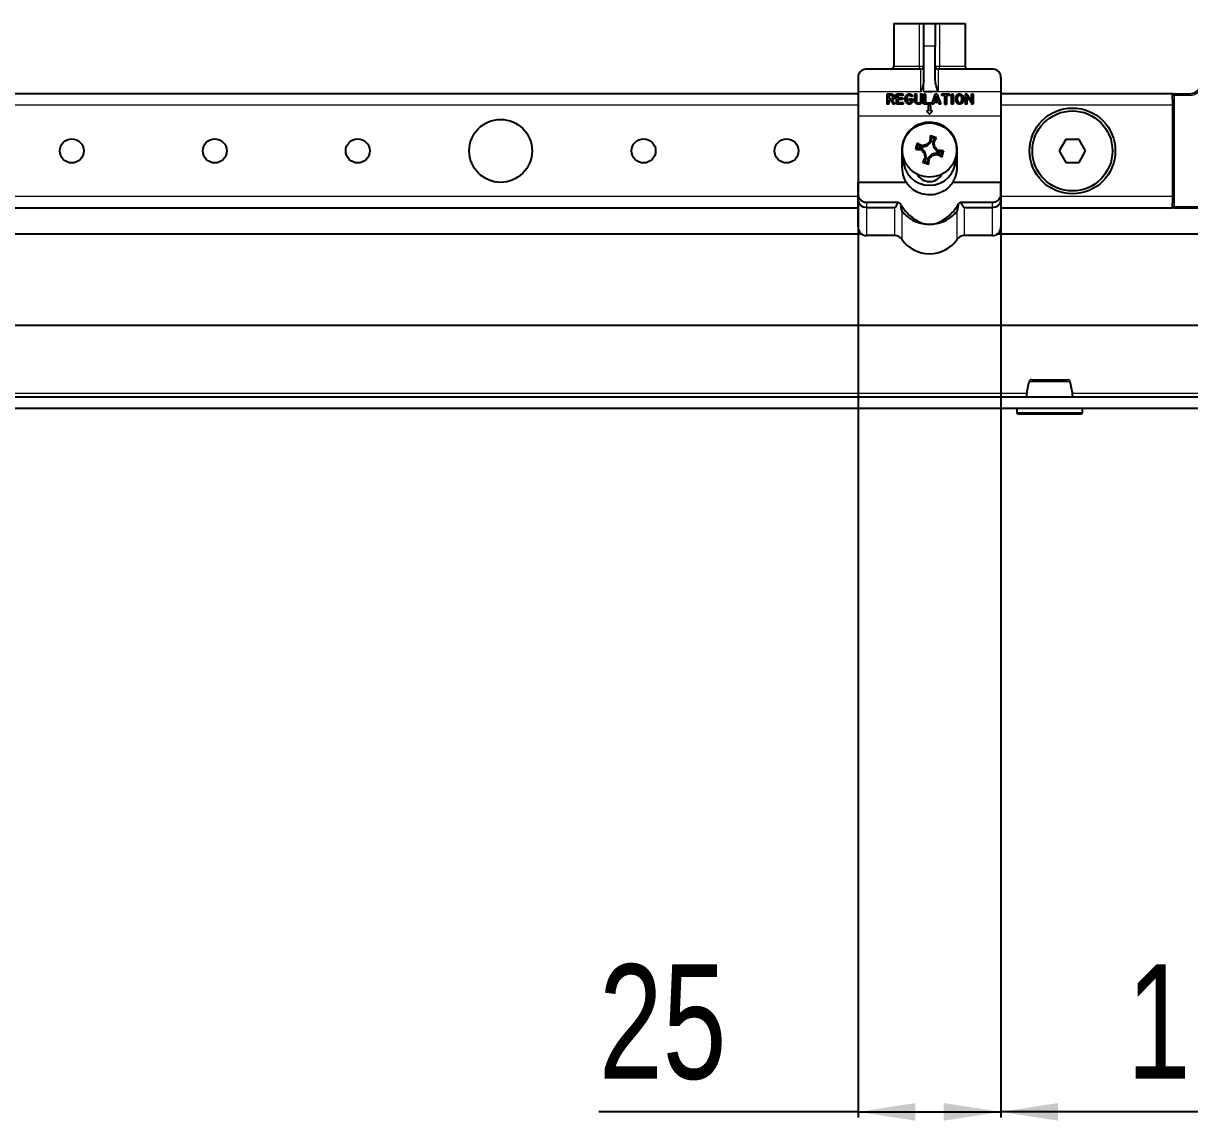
# Model space of a CAD drawing. Header units: millimetres. Extents: x -983 to 2905, y -1229 to 1219.
# Drawn here: x -440.6 to -236.7, y -925.2 to -733.3 of the extents above; entities that cross this region are included whole.
import ezdxf

# ---------------------------------------------------------------- set-up
doc = ezdxf.new("R2010")
doc.units = ezdxf.units.MM
doc.layers.add('FORMAT', color=7, linetype='Continuous')
doc.styles.add('SLDTEXTSTYLE0', font='TXT', dxfattribs={"width": 0.75})
doc.dimstyles.new('SLDDIMSTYLE0', dxfattribs={"dimtxt": 20, "dimasz": 10, "dimexe": 0, "dimexo": 0.0625, "dimgap": 5, "dimtad": 2, "dimdec": 1, "dimrnd": 1e-09, "dimzin": 12, "dimdsep": 46, "dimtxsty": 'SLDTEXTSTYLE0', "dimsah": 1, "dimcen": 0.09, "dimadec": 0, "dimazin": 3, "dimtfac": 1, "dimtofl": 0, "dimtmove": 0, "dimatfit": 3, "dimfxl": 0, "dimfrac": 2, "dimtolj": 1, "dimtzin": 12, "dimarcsym": 0})

# ---------------------------------------------------------------- blocks, each defined once
blk = doc.blocks.new('_D_8')
at = {"layer": 'FORMAT'}
for p, q in [((-269.66, -761.08), (-269.66, -924.62)), ((-159.16, -800.63), (-159.16, -924.62)), ((-159.16, -923.62), (-269.66, -923.62))]:
    blk.add_line(p, q, dxfattribs=at)
for points in [[(-269.66, -923.62), (-259.66, -925.16), (-259.66, -922.08)], [(-159.16, -923.62), (-169.16, -922.08), (-169.16, -925.16)]]:
    blk.add_solid(points, dxfattribs=at)
at = {"layer": 'FORMAT', "insert": (-247.66, -897.84), "char_height": 20, "attachment_point": 1, "style": 'SLDTEXTSTYLE0'}
blk.add_mtext('110,5', dxfattribs=at)
blk = doc.blocks.new('_D_9')
at = {"layer": 'FORMAT'}
for p, q in [((-294.66, -761.08), (-294.66, -924.62)), ((-269.66, -761.08), (-269.66, -924.62)), ((-294.66, -923.62), (-339.98, -923.62)), ((-294.66, -923.62), (-269.66, -923.62))]:
    blk.add_line(p, q, dxfattribs=at)
for points in [[(-294.66, -923.62), (-284.66, -925.16), (-284.66, -922.08)], [(-269.66, -923.62), (-279.66, -922.08), (-279.66, -925.16)]]:
    blk.add_solid(points, dxfattribs=at)
at = {"layer": 'FORMAT', "insert": (-339.98, -897.84), "char_height": 20, "attachment_point": 1, "style": 'SLDTEXTSTYLE0'}
blk.add_mtext('25', dxfattribs=at)

msp = doc.modelspace()

# ---------------------------------------------------------------- linework, layer by layer
at = {"color": 7, "linetype": 'Continuous', "lineweight": 25}
for p, q in [((-288.41, -733.32), (-288.41, -740.82)), ((-288.41, -733.32), (-283.88, -733.32)), ((-283.88, -733.32), (-283.16, -733.32)), ((-283.16, -733.32), (-281.16, -733.32)), ((-283.16, -737.32), (-283.16, -733.32)), ((-281.16, -733.32), (-281.16, -737.32)), ((-281.16, -733.32), (-280.44, -733.32)), ((-280.44, -733.32), (-275.91, -733.32)), ((-275.91, -733.32), (-275.91, -740.82)), ((-283.16, -743.26), (-283.16, -737.32)), ((-281.16, -743.26), (-281.16, -737.32)), ((-283.66, -741.32), (-293.16, -741.32)), ((-271.16, -741.32), (-280.66, -741.32)), ((-294.66, -742.82), (-294.66, -745.32)), ((-269.66, -742.82), (-269.66, -745.32)), ((-294.66, -745.62), (-674.66, -745.62)), ((-294.66, -745.32), (-294.66, -749.57)), ((-289.57, -745.67), (-288.81, -745.67)), ((-289.57, -747.33), (-289.57, -745.67)), ((-288.81, -745.93), (-289.3, -745.93)), ((-289.3, -745.93), (-289.3, -746.44)), ((-289.3, -746.44), (-288.72, -746.44)), ((-287.96, -745.67), (-286.9, -745.67)), ((-287.96, -747.44), (-287.96, -745.67)), ((-286.9, -745.93), (-287.7, -745.93)), ((-287.7, -745.93), (-287.7, -746.34)), ((-287.7, -746.34), (-286.95, -746.34)), ((-285.63, -746.51), (-285.13, -746.51)), ((-285.13, -746.51), (-285.13, -746.81)), ((-284.7, -746.86), (-284.7, -745.78)), ((-284.44, -745.78), (-284.44, -746.86)), ((-283.7, -746.84), (-283.7, -745.78)), ((-283.43, -745.78), (-283.43, -746.84)), ((-283.14, -747.47), (-283.14, -745.81)), ((-282.88, -745.81), (-282.88, -747.2)), ((-281.72, -747.29), (-281.15, -745.76)), ((-280.99, -746), (-281.29, -746.87)), ((-280.66, -746.87), (-280.99, -746)), ((-280.82, -745.78), (-280.23, -747.29)), ((-279.89, -745.67), (-278.77, -745.67)), ((-279.48, -745.93), (-279.89, -745.93)), ((-279.48, -747.4), (-279.48, -745.93)), ((-279.16, -745.93), (-279.16, -747.4)), ((-278.77, -745.93), (-279.16, -745.93)), ((-278.3, -747.33), (-278.3, -745.8)), ((-278.04, -745.8), (-278.04, -747.33)), ((-275.88, -747.33), (-275.88, -745.77)), ((-274.78, -747.36), (-275.62, -746.09)), ((-275.62, -746.09), (-275.62, -747.33)), ((-275.61, -745.73), (-274.8, -746.96)), ((-274.8, -746.96), (-274.8, -745.78)), ((-274.54, -745.78), (-274.54, -747.34)), ((-269.66, -745.32), (-269.66, -749.57)), ((-239.66, -745.62), (-269.66, -745.62)), ((-239.66, -745.62), (-239.66, -745.92)), ((-239.66, -746.56), (-239.66, -745.92)), ((-239.66, -746.56), (-239.66, -747.62)), ((-239.36, -745.62), (-236.66, -745.62)), ((-289.02, -746.7), (-289.3, -746.7)), ((-289.3, -746.7), (-289.3, -747.33)), ((-288.52, -747.41), (-289.02, -746.7)), ((-288.71, -746.7), (-288.31, -747.27)), ((-286.9, -747.44), (-287.96, -747.44)), ((-286.95, -746.61), (-287.7, -746.61)), ((-287.7, -746.61), (-287.7, -747.18)), ((-287.7, -747.18), (-286.9, -747.18)), ((-285.43, -746.77), (-285.63, -746.77)), ((-282.08, -747.47), (-283.14, -747.47)), ((-282.88, -747.2), (-282.08, -747.2)), ((-282.41, -747.67), (-282.41, -748.67)), ((-281.91, -747.67), (-282.41, -747.67)), ((-281.91, -748.67), (-281.91, -747.67)), ((-281.38, -747.13), (-281.47, -747.38)), ((-280.57, -747.13), (-281.38, -747.13)), ((-281.29, -746.87), (-280.66, -746.87)), ((-280.48, -747.37), (-280.57, -747.13)), ((-239.66, -747.62), (-239.66, -763.62)), ((-294.66, -749.57), (-294.66, -761.07)), ((-282.41, -748.67), (-282.66, -748.67)), ((-282.66, -748.67), (-282.16, -749.17)), ((-282.16, -749.17), (-281.66, -748.67)), ((-281.66, -748.67), (-281.91, -748.67)), ((-269.66, -749.57), (-269.66, -761.07)), ((-284.36, -755.14), (-284.19, -754.56)), ((-284.19, -754.56), (-284.31, -754.26)), ((-284.19, -754.56), (-283.5, -754.96)), ((-283.5, -754.96), (-283.47, -754.72)), ((-283.5, -754.96), (-282.56, -754.73)), ((-282.56, -754.73), (-282.68, -754.52)), ((-282.56, -754.73), (-281.86, -754.06)), ((-281.86, -754.06), (-282.08, -753.96)), ((-281.83, -753.26), (-282.02, -753)), ((-281.86, -754.06), (-281.83, -753.26)), ((-281.83, -753.26), (-281.25, -753.43)), ((-281.25, -753.43), (-281.65, -754.12)), ((-281.65, -754.12), (-281.42, -755.06)), ((-281.65, -754.12), (-281.41, -754.16)), ((-281.25, -753.43), (-280.95, -753.31)), ((-258.31, -753.62), (-259.47, -755.62)), ((-256, -753.62), (-258.31, -753.62)), ((-254.85, -755.62), (-256, -753.62)), ((-287.01, -755.47), (-287.01, -758.47)), ((-284.36, -755.14), (-284.63, -755.33)), ((-283.57, -755.17), (-284.36, -755.14)), ((-283.57, -755.17), (-283.67, -755.39)), ((-282.9, -755.87), (-283.57, -755.17)), ((-282.9, -755.87), (-283.11, -755.99)), ((-282.66, -756.81), (-282.9, -755.87)), ((-281.75, -756.2), (-282.45, -756.88)), ((-280.81, -755.97), (-281.75, -756.2)), ((-281.75, -756.2), (-281.64, -756.42)), ((-281.42, -755.06), (-281.21, -754.95)), ((-281.42, -755.06), (-280.75, -755.76)), ((-280.81, -755.97), (-280.85, -756.22)), ((-280.12, -756.38), (-280.81, -755.97)), ((-280.75, -755.76), (-280.65, -755.54)), ((-280.75, -755.76), (-279.95, -755.8)), ((-279.95, -755.8), (-280.12, -756.38)), ((-280.12, -756.38), (-280, -756.68)), ((-279.95, -755.8), (-279.69, -755.61)), ((-277.31, -758.47), (-277.31, -755.47)), ((-259.47, -755.62), (-258.31, -757.62)), ((-256, -757.62), (-254.85, -755.62)), ((-286.81, -756.97), (-287.01, -756.97)), ((-283.07, -757.5), (-283.37, -757.62)), ((-283.07, -757.5), (-282.66, -756.81)), ((-282.49, -757.67), (-283.07, -757.5)), ((-282.66, -756.81), (-282.91, -756.78)), ((-282.45, -756.88), (-282.49, -757.67)), ((-282.49, -757.67), (-282.3, -757.94)), ((-282.45, -756.88), (-282.23, -756.98)), ((-277.31, -756.97), (-277.51, -756.97)), ((-258.31, -757.62), (-256, -757.62)), ((-294.66, -763.21), (-294.66, -761.07)), ((-294.66, -761.07), (-286.25, -761.07)), ((-278.07, -761.07), (-269.66, -761.07)), ((-269.66, -763.21), (-269.66, -761.07)), ((-294.66, -764.12), (-294.66, -763.21)), ((-294.66, -768.92), (-294.66, -764.12)), ((-293.16, -764.61), (-287.64, -764.61)), ((-276.68, -764.61), (-271.16, -764.61)), ((-269.66, -763.21), (-269.66, -764.12)), ((-269.66, -764.12), (-269.66, -768.92)), ((-239.66, -763.62), (-239.66, -764.67)), ((-239.66, -765.32), (-239.66, -764.67)), ((-294.66, -765.62), (-674.66, -765.62)), ((-293.16, -765.5), (-288.25, -765.5)), ((-276.07, -765.5), (-271.16, -765.5)), ((-239.66, -765.62), (-269.66, -765.62)), ((-239.66, -765.32), (-239.66, -765.62)), ((-214.96, -765.62), (-239.36, -765.62)), ((-700.16, -770.12), (-294.06, -770.12)), ((-288.25, -770.42), (-293.16, -770.42)), ((-271.16, -770.42), (-276.07, -770.42)), ((-270.26, -770.12), (-175.28, -770.12)), ((-167.16, -786.12), (-700.16, -786.12)), ((-751.86, -798.62), (-161.46, -798.62)), ((-751.86, -800.62), (-161.46, -800.62)), ((-266.91, -800.62), (-266.91, -801.37)), ((-255.66, -801.62), (-266.66, -801.62)), ((-255.41, -801.37), (-255.41, -800.62))]:
    msp.add_line(p, q, dxfattribs=at)
at = {"color": 8, "linetype": 'Continuous', "lineweight": 18}
for p, q in [((-283.88, -740.82), (-283.88, -733.32)), ((-280.44, -733.32), (-280.44, -740.82)), ((-281.16, -737.32), (-283.16, -737.32)), ((-288.41, -740.82), (-283.88, -740.82)), ((-283.88, -740.82), (-283.16, -740.82)), ((-283.66, -745.32), (-283.66, -741.32)), ((-281.16, -740.82), (-280.44, -740.82)), ((-280.66, -741.32), (-280.66, -745.25)), ((-280.44, -740.82), (-275.91, -740.82)), ((-283.16, -745.32), (-283.16, -743.26)), ((-283.66, -745.32), (-294.66, -745.32)), ((-269.66, -745.32), (-283.16, -745.32)), ((-239.66, -745.92), (-239.36, -745.92)), ((-239.36, -745.92), (-239.36, -745.62)), ((-236.66, -745.92), (-239.36, -745.92)), ((-239.36, -745.92), (-239.36, -765.32)), ((-236.66, -745.62), (-236.66, -745.92)), ((-294.66, -747.62), (-674.66, -747.62)), ((-239.66, -747.62), (-269.66, -747.62)), ((-269.66, -749.57), (-294.66, -749.57)), ((-294.66, -763.62), (-674.66, -763.62)), ((-293.16, -764.61), (-293.16, -765.5)), ((-271.16, -765.5), (-271.16, -764.61)), ((-239.66, -763.62), (-269.66, -763.62)), ((-293.16, -765.5), (-293.16, -770.42)), ((-288.25, -770.42), (-288.25, -765.5)), ((-287.02, -766.1), (-287.02, -771.07)), ((-277.31, -771.07), (-277.31, -766.1)), ((-276.07, -765.5), (-276.07, -770.42)), ((-271.16, -770.42), (-271.16, -765.5)), ((-239.66, -765.32), (-239.36, -765.32)), ((-239.36, -765.32), (-214.96, -765.32)), ((-239.36, -765.62), (-239.36, -765.32)), ((-265.13, -798.02), (-648.19, -798.02)), ((-161.76, -798.02), (-257.19, -798.02)), ((-266.91, -801.37), (-255.41, -801.37))]:
    msp.add_line(p, q, dxfattribs=at)
at = {"color": 8, "linetype": 'Continuous', "lineweight": 18, "flags": 128}
for points in [[(-283.88, -740.82), (-283.89, -740.92), (-283.9, -741.01), (-283.91, -741.1), (-283.93, -741.17), (-283.95, -741.23), (-283.97, -741.28), (-284, -741.31), (-284.02, -741.32)], [(-280.3, -741.32), (-280.33, -741.31), (-280.35, -741.28), (-280.38, -741.23), (-280.4, -741.17), (-280.41, -741.1), (-280.43, -741.01), (-280.43, -740.92), (-280.44, -740.82)]]:
    msp.add_lwpolyline(points, dxfattribs=at)
at = {"color": 7, "linetype": 'Continuous', "lineweight": 25}
for centre, radius in [((-257.16, -755.62), 7.5), ((-357.16, -755.62), 5.5), ((-257.16, -755.62), 7), ((-282.16, -755.47), 4.75), ((-432.16, -755.62), 2.1), ((-407.16, -755.62), 2.1), ((-382.16, -755.62), 2.1), ((-332.16, -755.62), 2.1), ((-307.16, -755.62), 2.1)]:
    msp.add_circle(centre, radius, dxfattribs=at)
for centre, radius, start, end in [((-288.91, -740.82), 0.5, 270, 0), ((-283.66, -740.82), 0.5, 270, 0), ((-280.66, -740.82), 0.5, 180, 270), ((-275.41, -740.82), 0.5, 180, 270), ((-236.66, -743.62), 2, 270, 0), ((-239.36, -745.92), 0.3, 90, 180), ((-212.59, -775.76), 74.88, 163.3093, 164.166), ((-317.1, -815.02), 69.05, 60.8523, 61.6521), ((-264.46, -827.9), 75.61, 103.9464, 104.5642), ((-230.6, -809.34), 75.61, 132.9111, 133.5289), ((-213.16, -758.03), 69.05, 175.8232, 176.6231), ((-302.45, -825.03), 74.88, 73.3093, 74.166), ((-341.71, -720.53), 69.05, 330.8523, 331.6521), ((-354.59, -773.17), 75.61, 13.9464, 14.5642), ((-279.6, -686.47), 69.05, 265.8232, 266.6231), ((-228.29, -703.91), 75.61, 222.9111, 223.5289), ((-209.73, -737.77), 75.61, 193.9464, 194.5642), ((-333.71, -701.6), 75.61, 312.9111, 313.5289), ((-299.86, -683.04), 75.61, 283.9464, 284.5642), ((-336.03, -807.02), 75.61, 42.9111, 43.5289), ((-247.22, -695.91), 69.05, 240.8523, 241.6521), ((-284.72, -824.47), 69.05, 85.8232, 86.6231), ((-351.72, -735.18), 74.88, 343.3093, 344.166), ((-282.16, -756.97), 4.65, 180, 0), ((-222.6, -790.41), 69.05, 150.8523, 151.6521), ((-261.87, -685.9), 74.88, 253.3093, 254.166), ((-351.16, -752.91), 69.05, 355.8232, 356.6231), ((-282.16, -758.47), 2.5, 209.1291, 330.7764), ((-239.36, -765.32), 0.3, 180, 270), ((-293.16, -768.92), 1.5, 180, 270), ((-271.16, -768.92), 1.5, 270, 0), ((-288.25, -771.92), 1.5, 34.5604, 90), ((-276.07, -771.92), 1.5, 90, 145.4396), ((-282.16, -767.72), 5.89, 214.5604, 325.4396), ((-264.27, -796.12), 0.5, 89.9982, 165.4001), ((-258.05, -796.12), 0.5, 15.316, 90.0228), ((-266.66, -801.37), 0.25, 180, 270), ((-255.66, -801.37), 0.25, 270, 0)]:
    msp.add_arc(centre, radius, start, end, dxfattribs=at)
at = {"color": 8, "linetype": 'Continuous', "lineweight": 18}
msp.add_arc((-236.66, -743.62), 2.3, 270, 0, dxfattribs=at)
at = {"color": 7, "linetype": 'Continuous', "lineweight": 25}
msp.add_ellipse((15146.02, -745.32), major_axis=(15429.18, 0), ratio=0.000259, start_param=3.123591, end_param=3.141593, dxfattribs=at)
for points, knots in [([(-293.16, -741.32), (-293.16, -741.32), (-293.23, -741.32), (-293.58, -741.34), (-294.11, -741.58), (-294.58, -742.16), (-294.64, -742.63), (-294.66, -742.82)], [0, 0, 0, 0, 0.003231, 0.101221, 0.514725, 0.80586, 1, 1, 1, 1]), ([(-269.66, -742.82), (-269.68, -742.63), (-269.74, -742.16), (-270.21, -741.58), (-270.74, -741.34), (-271.09, -741.32), (-271.16, -741.32), (-271.16, -741.32)], [0, 0, 0, 0, 0.19414, 0.485275, 0.898779, 0.996769, 1, 1, 1, 1]), ([(-283.16, -743.26), (-283.2, -743.59), (-283.28, -744.3), (-283.54, -744.96), (-283.66, -745.31), (-283.66, -745.32)], [0, 0, 0, 0, 0.475461, 0.994056, 1, 1, 1, 1]), ([(-280.66, -745.25), (-280.66, -745.25), (-280.66, -745.25), (-280.67, -745.24), (-280.68, -745.22), (-280.72, -745.14), (-280.84, -744.81), (-281.06, -744.18), (-281.13, -743.58), (-281.16, -743.26)], [0, 0, 0, 0, 0.00167, 0.003889, 0.009531, 0.034361, 0.132751, 0.526214, 1, 1, 1, 1]), ([(-288.81, -745.67), (-288.74, -745.68), (-288.6, -745.69), (-288.49, -745.77), (-288.44, -745.81)], [0, 0, 0, 0, 0.559747, 1, 1, 1, 1]), ([(-288.62, -746), (-288.65, -745.98), (-288.71, -745.94), (-288.78, -745.94), (-288.81, -745.93)], [0, 0, 0, 0, 0.559136, 1, 1, 1, 1]), ([(-288.72, -746.44), (-288.69, -746.43), (-288.66, -746.43), (-288.63, -746.4), (-288.61, -746.39)], [0, 0, 0, 0, 0.558174, 1, 1, 1, 1]), ([(-288.54, -746.2), (-288.54, -746.15), (-288.55, -746.08), (-288.6, -746.03), (-288.62, -746)], [0, 0, 0, 0, 0.559692, 1, 1, 1, 1]), ([(-288.61, -746.39), (-288.6, -746.38), (-288.57, -746.35), (-288.54, -746.28), (-288.54, -746.23), (-288.54, -746.2)], [0, 0, 0, 0, 0.279917, 0.56006, 1, 1, 1, 1]), ([(-288.27, -746.19), (-288.28, -746.29), (-288.3, -746.45), (-288.42, -746.56), (-288.47, -746.61)], [0, 0, 0, 0, 0.559457, 1, 1, 1, 1]), ([(-288.44, -745.81), (-288.38, -745.87), (-288.29, -745.98), (-288.28, -746.13), (-288.27, -746.19)], [0, 0, 0, 0, 0.558947, 1, 1, 1, 1]), ([(-286.95, -746.34), (-286.93, -746.34), (-286.89, -746.34), (-286.83, -746.37), (-286.8, -746.42), (-286.8, -746.46), (-286.8, -746.47)], [0, 0, 0, 0, 0.280945, 0.559897, 0.779525, 1, 1, 1, 1]), ([(-286.8, -746.47), (-286.8, -746.5), (-286.8, -746.54), (-286.86, -746.6), (-286.92, -746.6), (-286.95, -746.61)], [0, 0, 0, 0, 0.281099, 0.559768, 1, 1, 1, 1]), ([(-286.9, -745.67), (-286.88, -745.67), (-286.83, -745.67), (-286.78, -745.7), (-286.75, -745.75), (-286.75, -745.79), (-286.75, -745.8)], [0, 0, 0, 0, 0.280872, 0.559701, 0.779382, 1, 1, 1, 1]), ([(-286.75, -745.8), (-286.75, -745.82), (-286.75, -745.87), (-286.81, -745.93), (-286.87, -745.93), (-286.9, -745.93)], [0, 0, 0, 0, 0.281053, 0.559663, 1, 1, 1, 1]), ([(-286.4, -746.57), (-286.4, -746.44), (-286.39, -746.19), (-286.26, -745.99), (-286.21, -745.9)], [0, 0, 0, 0, 0.5603404, 1, 1, 1, 1]), ([(-286.21, -747.18), (-286.28, -747.07), (-286.39, -746.88), (-286.4, -746.67), (-286.4, -746.57)], [0, 0, 0, 0, 0.559347, 1, 1, 1, 1]), ([(-286.21, -745.9), (-286.13, -745.82), (-286, -745.67), (-285.8, -745.65), (-285.72, -745.65)], [0, 0, 0, 0, 0.559217, 1, 1, 1, 1]), ([(-285.73, -745.91), (-285.76, -745.91), (-285.83, -745.92), (-285.96, -746), (-286.11, -746.21), (-286.13, -746.42), (-286.14, -746.57)], [0, 0, 0, 0, 0.125332, 0.250695, 0.500738, 1, 1, 1, 1]), ([(-286.14, -746.57), (-286.13, -746.66), (-286.13, -746.81), (-286.05, -746.94), (-286.02, -747)], [0, 0, 0, 0, 0.55998, 1, 1, 1, 1]), ([(-285.76, -746.64), (-285.76, -746.62), (-285.75, -746.58), (-285.72, -746.53), (-285.67, -746.51), (-285.64, -746.51), (-285.63, -746.51)], [0, 0, 0, 0, 0.280637, 0.55889, 0.779144, 1, 1, 1, 1]), ([(-285.53, -745.96), (-285.57, -745.94), (-285.63, -745.91), (-285.7, -745.91), (-285.73, -745.91)], [0, 0, 0, 0, 0.558634, 1, 1, 1, 1]), ([(-285.72, -745.65), (-285.65, -745.65), (-285.52, -745.65), (-285.41, -745.71), (-285.37, -745.74)], [0, 0, 0, 0, 0.5605138, 1, 1, 1, 1]), ([(-285.43, -746.07), (-285.45, -746.05), (-285.48, -746.01), (-285.52, -745.97), (-285.53, -745.96)], [0, 0, 0, 0, 0.560467, 1, 1, 1, 1]), ([(-285.32, -746.13), (-285.35, -746.13), (-285.39, -746.12), (-285.42, -746.09), (-285.43, -746.07)], [0, 0, 0, 0, 0.558039, 1, 1, 1, 1]), ([(-285.37, -745.74), (-285.33, -745.77), (-285.27, -745.82), (-285.22, -745.89), (-285.2, -745.92)], [0, 0, 0, 0, 0.559542, 1, 1, 1, 1]), ([(-285.17, -746.01), (-285.17, -746.03), (-285.18, -746.07), (-285.23, -746.11), (-285.27, -746.13), (-285.31, -746.13), (-285.32, -746.13)], [0, 0, 0, 0, 0.277709, 0.558209, 0.77892, 1, 1, 1, 1]), ([(-285.2, -745.92), (-285.19, -745.94), (-285.17, -745.96), (-285.17, -745.99), (-285.17, -746.01)], [0, 0, 0, 0, 0.560691, 1, 1, 1, 1]), ([(-284.7, -745.78), (-284.7, -745.76), (-284.7, -745.72), (-284.67, -745.67), (-284.63, -745.65), (-284.6, -745.65), (-284.58, -745.65)], [0, 0, 0, 0, 0.280849, 0.55949, 0.779158, 1, 1, 1, 1]), ([(-284.58, -745.65), (-284.56, -745.65), (-284.52, -745.65), (-284.47, -745.68), (-284.44, -745.73), (-284.44, -745.76), (-284.44, -745.78)], [0, 0, 0, 0, 0.28091, 0.559174, 0.779166, 1, 1, 1, 1]), ([(-283.7, -745.78), (-283.69, -745.76), (-283.69, -745.72), (-283.67, -745.67), (-283.62, -745.65), (-283.59, -745.65), (-283.57, -745.65)], [0, 0, 0, 0, 0.2809, 0.559498, 0.779148, 1, 1, 1, 1]), ([(-283.57, -745.65), (-283.55, -745.65), (-283.51, -745.65), (-283.46, -745.68), (-283.43, -745.73), (-283.43, -745.76), (-283.43, -745.78)], [0, 0, 0, 0, 0.280888, 0.559023, 0.779155, 1, 1, 1, 1]), ([(-283.14, -745.81), (-283.14, -745.79), (-283.14, -745.75), (-283.11, -745.7), (-283.07, -745.67), (-283.04, -745.67), (-283.02, -745.67)], [0, 0, 0, 0, 0.2809124, 0.5594047, 0.7791083, 1, 1, 1, 1]), ([(-283.02, -745.67), (-283, -745.67), (-282.96, -745.67), (-282.91, -745.71), (-282.88, -745.76), (-282.88, -745.79), (-282.88, -745.81)], [0, 0, 0, 0, 0.280813, 0.559099, 0.77917, 1, 1, 1, 1]), ([(-281.15, -745.76), (-281.14, -745.74), (-281.13, -745.7), (-281.08, -745.66), (-281.03, -745.65), (-281, -745.65)], [0, 0, 0, 0, 0.281465, 0.561772, 1, 1, 1, 1]), ([(-281, -745.65), (-280.98, -745.65), (-280.93, -745.65), (-280.86, -745.69), (-280.84, -745.74), (-280.82, -745.78)], [0, 0, 0, 0, 0.281226, 0.561522, 1, 1, 1, 1]), ([(-280.03, -745.8), (-280.03, -745.78), (-280.02, -745.74), (-279.99, -745.69), (-279.94, -745.67), (-279.91, -745.67), (-279.89, -745.67)], [0, 0, 0, 0, 0.280713, 0.558701, 0.779045, 1, 1, 1, 1]), ([(-279.89, -745.93), (-279.91, -745.93), (-279.95, -745.93), (-280, -745.9), (-280.03, -745.85), (-280.03, -745.82), (-280.03, -745.8)], [0, 0, 0, 0, 0.28076, 0.558821, 0.778915, 1, 1, 1, 1]), ([(-278.77, -745.67), (-278.75, -745.67), (-278.71, -745.67), (-278.65, -745.7), (-278.62, -745.75), (-278.62, -745.78), (-278.61, -745.8)], [0, 0, 0, 0, 0.280951, 0.559967, 0.779431, 1, 1, 1, 1]), ([(-278.61, -745.8), (-278.62, -745.82), (-278.62, -745.87), (-278.68, -745.93), (-278.74, -745.93), (-278.77, -745.93)], [0, 0, 0, 0, 0.281019, 0.559679, 1, 1, 1, 1]), ([(-278.3, -745.8), (-278.3, -745.78), (-278.3, -745.74), (-278.27, -745.7), (-278.23, -745.67), (-278.2, -745.67), (-278.18, -745.67)], [0, 0, 0, 0, 0.280828, 0.559417, 0.779393, 1, 1, 1, 1]), ([(-278.18, -745.67), (-278.16, -745.67), (-278.12, -745.67), (-278.07, -745.7), (-278.04, -745.75), (-278.04, -745.78), (-278.04, -745.8)], [0, 0, 0, 0, 0.280765, 0.559178, 0.779175, 1, 1, 1, 1]), ([(-277.58, -746.57), (-277.58, -746.44), (-277.56, -746.22), (-277.46, -746.03), (-277.41, -745.94)], [0, 0, 0, 0, 0.559914, 1, 1, 1, 1]), ([(-277.4, -747.19), (-277.46, -747.08), (-277.57, -746.88), (-277.58, -746.66), (-277.58, -746.57)], [0, 0, 0, 0, 0.5591489, 1, 1, 1, 1]), ([(-277.41, -745.94), (-277.34, -745.85), (-277.22, -745.69), (-277.02, -745.66), (-276.93, -745.65)], [0, 0, 0, 0, 0.560137, 1, 1, 1, 1]), ([(-277.22, -746.11), (-277.25, -746.2), (-277.31, -746.34), (-277.32, -746.5), (-277.32, -746.57)], [0, 0, 0, 0, 0.5590754, 1, 1, 1, 1]), ([(-277.32, -746.57), (-277.32, -746.65), (-277.31, -746.81), (-277.24, -746.95), (-277.21, -747.01)], [0, 0, 0, 0, 0.560273, 1, 1, 1, 1]), ([(-276.93, -745.91), (-276.97, -745.91), (-277.04, -745.92), (-277.14, -745.99), (-277.19, -746.07), (-277.22, -746.11)], [0, 0, 0, 0, 0.279832, 0.559843, 1, 1, 1, 1]), ([(-276.93, -745.65), (-276.87, -745.65), (-276.76, -745.66), (-276.56, -745.75), (-276.46, -745.87), (-276.4, -745.94)], [0, 0, 0, 0, 0.280496, 0.560765, 1, 1, 1, 1]), ([(-276.59, -746.11), (-276.64, -746.05), (-276.73, -745.94), (-276.87, -745.92), (-276.93, -745.91)], [0, 0, 0, 0, 0.5595959, 1, 1, 1, 1]), ([(-276.48, -746.57), (-276.48, -746.48), (-276.49, -746.32), (-276.56, -746.18), (-276.59, -746.11)], [0, 0, 0, 0, 0.560046, 1, 1, 1, 1]), ([(-276.58, -747.01), (-276.55, -746.93), (-276.49, -746.79), (-276.48, -746.63), (-276.48, -746.57)], [0, 0, 0, 0, 0.559133, 1, 1, 1, 1]), ([(-276.4, -745.94), (-276.34, -746.05), (-276.23, -746.25), (-276.22, -746.47), (-276.22, -746.57)], [0, 0, 0, 0, 0.5593117, 1, 1, 1, 1]), ([(-276.22, -746.57), (-276.22, -746.69), (-276.24, -746.91), (-276.35, -747.1), (-276.39, -747.19)], [0, 0, 0, 0, 0.559865, 1, 1, 1, 1]), ([(-275.88, -745.77), (-275.88, -745.75), (-275.88, -745.72), (-275.85, -745.67), (-275.81, -745.65), (-275.78, -745.65), (-275.76, -745.65)], [0, 0, 0, 0, 0.280941, 0.5591137, 0.7790892, 1, 1, 1, 1]), ([(-275.76, -745.65), (-275.75, -745.65), (-275.71, -745.65), (-275.65, -745.67), (-275.63, -745.71), (-275.61, -745.73)], [0, 0, 0, 0, 0.280638, 0.560877, 1, 1, 1, 1]), ([(-274.8, -745.78), (-274.8, -745.76), (-274.8, -745.72), (-274.77, -745.67), (-274.73, -745.65), (-274.7, -745.65), (-274.68, -745.65)], [0, 0, 0, 0, 0.2808879, 0.5594825, 0.7792702, 1, 1, 1, 1]), ([(-274.68, -745.65), (-274.66, -745.65), (-274.62, -745.65), (-274.57, -745.68), (-274.54, -745.73), (-274.54, -745.76), (-274.54, -745.78)], [0, 0, 0, 0, 0.2808356, 0.55925, 0.7791823, 1, 1, 1, 1]), ([(-289.45, -747.47), (-289.47, -747.47), (-289.51, -747.46), (-289.55, -747.43), (-289.57, -747.38), (-289.57, -747.35), (-289.57, -747.33)], [0, 0, 0, 0, 0.280437, 0.558281, 0.778899, 1, 1, 1, 1]), ([(-289.3, -747.33), (-289.31, -747.35), (-289.31, -747.4), (-289.35, -747.45), (-289.4, -747.47), (-289.43, -747.47), (-289.45, -747.47)], [0, 0, 0, 0, 0.280498, 0.558325, 0.778868, 1, 1, 1, 1]), ([(-288.47, -746.61), (-288.51, -746.64), (-288.59, -746.69), (-288.67, -746.7), (-288.71, -746.7)], [0, 0, 0, 0, 0.56031, 1, 1, 1, 1]), ([(-288.43, -747.47), (-288.44, -747.47), (-288.46, -747.47), (-288.49, -747.45), (-288.51, -747.43), (-288.52, -747.41)], [0, 0, 0, 0, 0.28022, 0.561305, 1, 1, 1, 1]), ([(-288.27, -747.34), (-288.28, -747.36), (-288.29, -747.4), (-288.33, -747.44), (-288.38, -747.47), (-288.41, -747.47), (-288.43, -747.47)], [0, 0, 0, 0, 0.278138, 0.558544, 0.779161, 1, 1, 1, 1]), ([(-288.31, -747.27), (-288.3, -747.28), (-288.28, -747.3), (-288.28, -747.33), (-288.27, -747.34)], [0, 0, 0, 0, 0.561079, 1, 1, 1, 1]), ([(-286.9, -747.18), (-286.88, -747.18), (-286.84, -747.18), (-286.78, -747.21), (-286.75, -747.26), (-286.75, -747.3), (-286.75, -747.31)], [0, 0, 0, 0, 0.280912, 0.559714, 0.779499, 1, 1, 1, 1]), ([(-286.75, -747.31), (-286.75, -747.33), (-286.75, -747.38), (-286.81, -747.44), (-286.86, -747.44), (-286.9, -747.44)], [0, 0, 0, 0, 0.2812138, 0.5599009, 1, 1, 1, 1]), ([(-285.69, -747.47), (-285.74, -747.46), (-285.86, -747.45), (-286.06, -747.36), (-286.15, -747.25), (-286.21, -747.18)], [0, 0, 0, 0, 0.280314, 0.560507, 1, 1, 1, 1]), ([(-286.02, -747), (-285.97, -747.06), (-285.89, -747.17), (-285.75, -747.19), (-285.69, -747.2)], [0, 0, 0, 0, 0.560858, 1, 1, 1, 1]), ([(-285.63, -746.77), (-285.65, -746.77), (-285.69, -746.77), (-285.73, -746.74), (-285.75, -746.69), (-285.76, -746.66), (-285.76, -746.64)], [0, 0, 0, 0, 0.2806643, 0.558735, 0.779002, 1, 1, 1, 1]), ([(-285.69, -747.2), (-285.67, -747.2), (-285.61, -747.2), (-285.51, -747.15), (-285.48, -747.08), (-285.46, -747.04)], [0, 0, 0, 0, 0.281265, 0.561609, 1, 1, 1, 1]), ([(-285.34, -747.34), (-285.4, -747.38), (-285.5, -747.46), (-285.63, -747.46), (-285.69, -747.47)], [0, 0, 0, 0, 0.5589984, 1, 1, 1, 1]), ([(-285.46, -747.04), (-285.45, -746.99), (-285.43, -746.9), (-285.43, -746.81), (-285.43, -746.77)], [0, 0, 0, 0, 0.559597, 1, 1, 1, 1]), ([(-285.13, -746.81), (-285.14, -746.92), (-285.15, -747.12), (-285.28, -747.28), (-285.34, -747.34)], [0, 0, 0, 0, 0.5604926, 1, 1, 1, 1]), ([(-284.49, -747.33), (-284.56, -747.26), (-284.68, -747.12), (-284.7, -746.94), (-284.7, -746.86)], [0, 0, 0, 0, 0.558332, 1, 1, 1, 1]), ([(-284.04, -747.47), (-284.13, -747.47), (-284.3, -747.46), (-284.43, -747.37), (-284.49, -747.33)], [0, 0, 0, 0, 0.55925, 1, 1, 1, 1]), ([(-284.44, -746.86), (-284.43, -746.92), (-284.43, -747.02), (-284.35, -747.09), (-284.32, -747.13)], [0, 0, 0, 0, 0.560313, 1, 1, 1, 1]), ([(-284.32, -747.13), (-284.28, -747.15), (-284.2, -747.2), (-284.1, -747.2), (-284.06, -747.2)], [0, 0, 0, 0, 0.559441, 1, 1, 1, 1]), ([(-284.06, -747.2), (-284.01, -747.2), (-283.9, -747.19), (-283.77, -747.1), (-283.7, -746.97), (-283.7, -746.89), (-283.7, -746.84)], [0, 0, 0, 0, 0.280935, 0.559487, 0.779245, 1, 1, 1, 1]), ([(-283.43, -746.84), (-283.44, -746.94), (-283.45, -747.12), (-283.61, -747.34), (-283.83, -747.44), (-283.97, -747.46), (-284.04, -747.47)], [0, 0, 0, 0, 0.280416, 0.558636, 0.778958, 1, 1, 1, 1]), ([(-282.08, -747.2), (-282.06, -747.21), (-282.02, -747.21), (-281.96, -747.23), (-281.93, -747.28), (-281.93, -747.32), (-281.93, -747.34)], [0, 0, 0, 0, 0.280855, 0.559718, 0.779518, 1, 1, 1, 1]), ([(-281.93, -747.34), (-281.93, -747.36), (-281.93, -747.4), (-281.99, -747.46), (-282.05, -747.47), (-282.08, -747.47)], [0, 0, 0, 0, 0.281266, 0.560078, 1, 1, 1, 1]), ([(-281.73, -747.34), (-281.73, -747.33), (-281.73, -747.32), (-281.72, -747.3), (-281.72, -747.29)], [0, 0, 0, 0, 0.559504, 1, 1, 1, 1]), ([(-281.61, -747.47), (-281.62, -747.47), (-281.66, -747.46), (-281.7, -747.43), (-281.73, -747.39), (-281.73, -747.36), (-281.73, -747.34)], [0, 0, 0, 0, 0.2795786, 0.5591942, 0.7795822, 1, 1, 1, 1]), ([(-281.47, -747.38), (-281.48, -747.39), (-281.49, -747.42), (-281.54, -747.46), (-281.58, -747.47), (-281.61, -747.47)], [0, 0, 0, 0, 0.28077, 0.560807, 1, 1, 1, 1]), ([(-280.36, -747.47), (-280.38, -747.47), (-280.41, -747.46), (-280.45, -747.43), (-280.47, -747.4), (-280.48, -747.37)], [0, 0, 0, 0, 0.280695, 0.560335, 1, 1, 1, 1]), ([(-280.22, -747.34), (-280.22, -747.36), (-280.23, -747.4), (-280.27, -747.44), (-280.32, -747.47), (-280.35, -747.47), (-280.36, -747.47)], [0, 0, 0, 0, 0.278517, 0.558613, 0.779333, 1, 1, 1, 1]), ([(-280.23, -747.29), (-280.23, -747.3), (-280.22, -747.32), (-280.22, -747.34), (-280.22, -747.34)], [0, 0, 0, 0, 0.560081, 1, 1, 1, 1]), ([(-279.33, -747.54), (-279.35, -747.54), (-279.4, -747.54), (-279.45, -747.5), (-279.47, -747.45), (-279.48, -747.42), (-279.48, -747.4)], [0, 0, 0, 0, 0.2808221, 0.5590594, 0.7790938, 1, 1, 1, 1]), ([(-279.16, -747.4), (-279.17, -747.43), (-279.17, -747.47), (-279.23, -747.53), (-279.3, -747.54), (-279.33, -747.54)], [0, 0, 0, 0, 0.280801, 0.559621, 1, 1, 1, 1]), ([(-278.18, -747.47), (-278.2, -747.47), (-278.24, -747.46), (-278.28, -747.43), (-278.3, -747.38), (-278.3, -747.35), (-278.3, -747.33)], [0, 0, 0, 0, 0.280437, 0.558281, 0.778899, 1, 1, 1, 1]), ([(-278.04, -747.33), (-278.04, -747.36), (-278.04, -747.4), (-278.08, -747.45), (-278.13, -747.47), (-278.17, -747.47), (-278.18, -747.47)], [0, 0, 0, 0, 0.280518, 0.5583, 0.778735, 1, 1, 1, 1]), ([(-276.91, -747.47), (-276.96, -747.46), (-277.07, -747.46), (-277.26, -747.37), (-277.35, -747.25), (-277.4, -747.19)], [0, 0, 0, 0, 0.280367, 0.560574, 1, 1, 1, 1]), ([(-277.21, -747.01), (-277.17, -747.07), (-277.09, -747.18), (-276.96, -747.2), (-276.91, -747.2)], [0, 0, 0, 0, 0.560567, 1, 1, 1, 1]), ([(-276.91, -747.2), (-276.87, -747.2), (-276.79, -747.2), (-276.67, -747.13), (-276.62, -747.06), (-276.58, -747.01)], [0, 0, 0, 0, 0.280435, 0.560605, 1, 1, 1, 1]), ([(-276.39, -747.19), (-276.47, -747.28), (-276.61, -747.44), (-276.81, -747.46), (-276.91, -747.47)], [0, 0, 0, 0, 0.559137, 1, 1, 1, 1]), ([(-275.76, -747.47), (-275.78, -747.47), (-275.82, -747.46), (-275.88, -747.42), (-275.88, -747.36), (-275.88, -747.33)], [0, 0, 0, 0, 0.281503, 0.560294, 1, 1, 1, 1]), ([(-275.62, -747.33), (-275.62, -747.35), (-275.62, -747.39), (-275.66, -747.45), (-275.71, -747.47), (-275.74, -747.47), (-275.76, -747.47)], [0, 0, 0, 0, 0.280569, 0.558477, 0.77887, 1, 1, 1, 1]), ([(-274.66, -747.47), (-274.68, -747.47), (-274.71, -747.46), (-274.75, -747.42), (-274.77, -747.38), (-274.78, -747.36)], [0, 0, 0, 0, 0.278585, 0.558866, 1, 1, 1, 1]), ([(-274.54, -747.34), (-274.54, -747.35), (-274.54, -747.39), (-274.57, -747.44), (-274.61, -747.47), (-274.64, -747.47), (-274.66, -747.47)], [0, 0, 0, 0, 0.2809531, 0.5593907, 0.7790729, 1, 1, 1, 1]), ([(-277.31, -755.47), (-277.35, -754.96), (-277.44, -753.96), (-278.22, -752.49), (-279.4, -751.37), (-280.87, -750.7), (-282.49, -750.54), (-284.09, -750.92), (-285.47, -751.8), (-286.45, -753.04), (-286.94, -754.34), (-286.99, -755.13), (-287.01, -755.47)], [0, 0, 0, 0, 0.108524, 0.217459, 0.318088, 0.417791, 0.519828, 0.622975, 0.725929, 0.827131, 0.926323, 1, 1, 1, 1]), ([(-287.01, -758.47), (-286.93, -759.09), (-286.75, -760.37), (-286.29, -761.01), (-286.26, -761.06), (-286.25, -761.07)], [0, 0, 0, 0, 0.417668, 0.852903, 1, 1, 1, 1]), ([(-278.07, -761.07), (-278.02, -760.99), (-277.91, -760.82), (-277.39, -759.75), (-277.33, -758.77), (-277.31, -758.47)], [0, 0, 0, 0, 0.378823, 0.812228, 1, 1, 1, 1]), ([(-278.07, -761.07), (-278.09, -761.1), (-278.13, -761.17), (-278.49, -761.67), (-279.14, -762.31), (-280.07, -762.89), (-281.22, -763.28), (-282.55, -763.37), (-283.89, -763.07), (-285.02, -762.44), (-285.75, -761.76), (-286.13, -761.26), (-286.25, -761.08), (-286.25, -761.07), (-286.25, -761.07)], [0, 0, 0, 0, 0.088505, 0.177138, 0.262858, 0.344694, 0.430485, 0.525193, 0.625645, 0.723911, 0.812494, 0.894483, 0.978997, 1, 1, 1, 1]), ([(-294.66, -763.21), (-294.65, -763.35), (-294.62, -763.64), (-294.38, -764.04), (-294.02, -764.37), (-293.59, -764.57), (-293.29, -764.6), (-293.16, -764.61)], [0, 0, 0, 0, 0.205683, 0.411346, 0.618649, 0.832339, 1, 1, 1, 1]), ([(-294.66, -764.12), (-294.66, -764.14), (-294.66, -764.24), (-294.62, -764.49), (-294.46, -764.87), (-294.12, -765.22), (-293.67, -765.45), (-293.33, -765.48), (-293.16, -765.5)], [0, 0, 0, 0, 0.017854, 0.141405, 0.356083, 0.570731, 0.785365, 1, 1, 1, 1]), ([(-288.25, -765.5), (-288.24, -765.5), (-288.23, -765.5), (-288.2, -765.49), (-288.13, -765.46), (-288, -765.31), (-287.84, -765.02), (-287.71, -764.75), (-287.64, -764.61)], [0, 0, 0, 0, 0.008383, 0.019125, 0.04457, 0.140638, 0.521171, 1, 1, 1, 1]), ([(-287.28, -764.84), (-287.29, -764.83), (-287.4, -764.73), (-287.53, -764.66), (-287.64, -764.61)], [0, 0, 0, 0, 0.161974, 1, 1, 1, 1]), ([(-287.28, -764.84), (-287.25, -764.99), (-287.21, -765.27), (-287.14, -765.61), (-287.1, -765.86), (-287.04, -766.02), (-287.02, -766.1)], [0, 0, 0, 0, 0.383006, 0.690448, 0.847653, 1, 1, 1, 1]), ([(-287.28, -764.84), (-286.98, -765.3), (-286.26, -766.4), (-284.87, -767.57), (-283.52, -768.29), (-282.71, -768.41), (-282.42, -768.45)], [0, 0, 0, 0, 0.255351, 0.615516, 0.86211, 1, 1, 1, 1]), ([(-281.9, -768.45), (-281.69, -768.43), (-280.96, -768.33), (-279.6, -767.69), (-278.13, -766.5), (-277.36, -765.33), (-277.05, -764.84)], [0, 0, 0, 0, 0.1016514, 0.3451277, 0.7290479, 1, 1, 1, 1]), ([(-277.31, -766.1), (-277.3, -766.1), (-277.3, -766.09), (-277.29, -766.08), (-277.28, -766.05), (-277.25, -765.95), (-277.18, -765.63), (-277.11, -765.25), (-277.06, -764.93), (-277.05, -764.84)], [0, 0, 0, 0, 0.003748, 0.008698, 0.018275, 0.054741, 0.199177, 0.774578, 1, 1, 1, 1]), ([(-276.68, -764.61), (-276.78, -764.66), (-276.91, -764.73), (-277.02, -764.82), (-277.05, -764.84)], [0, 0, 0, 0, 0.789403, 1, 1, 1, 1]), ([(-276.68, -764.61), (-276.65, -764.66), (-276.59, -764.81), (-276.49, -765), (-276.4, -765.17), (-276.33, -765.29), (-276.27, -765.36), (-276.23, -765.41), (-276.19, -765.45), (-276.16, -765.47), (-276.13, -765.49), (-276.1, -765.5), (-276.09, -765.5), (-276.07, -765.5), (-276.07, -765.5)], [0, 0, 0, 0, 0.193858, 0.459768, 0.637307, 0.756, 0.835565, 0.889145, 0.925488, 0.950425, 0.97632, 0.986721, 0.99531, 1, 1, 1, 1]), ([(-271.16, -764.61), (-270.99, -764.59), (-270.66, -764.56), (-270.21, -764.31), (-269.87, -763.95), (-269.69, -763.56), (-269.67, -763.31), (-269.66, -763.21)], [0, 0, 0, 0, 0.2129, 0.425707, 0.640613, 0.853382, 1, 1, 1, 1]), ([(-271.16, -765.5), (-270.99, -765.48), (-270.65, -765.45), (-270.21, -765.22), (-269.86, -764.87), (-269.7, -764.49), (-269.66, -764.24), (-269.66, -764.14), (-269.66, -764.12)], [0, 0, 0, 0, 0.214635, 0.429269, 0.643917, 0.858595, 0.982146, 1, 1, 1, 1]), ([(-287.02, -766.1), (-286.83, -766.33), (-286.31, -766.95), (-285.21, -767.75), (-283.81, -768.31), (-282.85, -768.41), (-282.42, -768.45)], [0, 0, 0, 0, 0.169618, 0.470039, 0.762685, 1, 1, 1, 1]), ([(-281.9, -768.45), (-281.47, -768.41), (-280.52, -768.31), (-279.12, -767.75), (-278.01, -766.95), (-277.49, -766.33), (-277.31, -766.1)], [0, 0, 0, 0, 0.237351, 0.529954, 0.830331, 1, 1, 1, 1]), ([(-281.9, -768.45), (-282, -768.46), (-282.17, -768.47), (-282.35, -768.46), (-282.42, -768.45)], [0, 0, 0, 0, 0.558993, 1, 1, 1, 1]), ([(-264.75, -795.97), (-264.94, -796.71), (-265.16, -797.57), (-265.18, -798.49), (-265.18, -798.62)], [0, 0, 0, 0, 0.85815, 1, 1, 1, 1]), ([(-264.27, -795.62), (-264.23, -795.62), (-264.14, -795.62), (-263.59, -795.62), (-262.78, -795.62), (-261.79, -795.62), (-260.73, -795.62), (-259.94, -795.62), (-259.55, -795.62), (-259.46, -795.62)], [0, 0, 0, 0, 0.158514, 0.317278, 0.475863, 0.634247, 0.792477, 0.950708, 1, 1, 1, 1]), ([(-259.46, -795.62), (-259.26, -795.62), (-258.79, -795.62), (-258.25, -795.62), (-258.12, -795.62), (-258.06, -795.62)], [0, 0, 0, 0, 0.256553, 0.627981, 1, 1, 1, 1]), ([(-257.14, -798.62), (-257.14, -798.49), (-257.16, -797.57), (-257.38, -796.71), (-257.57, -795.97)], [0, 0, 0, 0, 0.14185, 1, 1, 1, 1])]:
    msp.add_open_spline(points, degree=3, knots=knots, dxfattribs=at)
at = {"color": 8, "linetype": 'Continuous', "lineweight": 18}
for points, knots in [([(-259.19, -795.99), (-259.3, -795.99), (-259.75, -795.99), (-260.27, -795.99), (-261.06, -795.99), (-261.89, -795.99), (-263.03, -795.99), (-263.98, -795.99), (-264.56, -795.99), (-264.81, -795.99), (-264.75, -795.99), (-264.74, -795.99)], [0, 0, 0, 0, 0.048751, 0.204942, 0.205393, 0.362034, 0.518827, 0.675799, 0.832923, 0.989778, 1, 1, 1, 1]), ([(-257.6, -795.99), (-257.59, -795.99), (-257.53, -795.99), (-257.84, -795.99), (-258.42, -795.99), (-258.97, -795.99), (-259.19, -795.99)], [0, 0, 0, 0, 0.083271, 0.424284, 0.764725, 1, 1, 1, 1])]:
    msp.add_open_spline(points, degree=3, knots=knots, dxfattribs=at)

# ---------------------------------------------------------------- dimensions: what is measured, and where the dimension line sits
at = {"layer": 'FORMAT'}
for p1, picture, middle in [((-294.66, -761.07), '_D_9', (-325.2, -923.62)), ((-159.16, -800.62), '_D_8', (-214.41, -923.62))]:
    dim = msp.add_linear_dim(base=(-269.66, -923.62), p1=p1, p2=(-269.66, -761.07), angle=0, dimstyle='SLDDIMSTYLE0', dxfattribs=at)
    dim.commit()
    dim.dimension.update_dxf_attribs({"geometry": picture, "text_midpoint": middle, "dimtype": 160})

doc.saveas('drawing.dxf')
